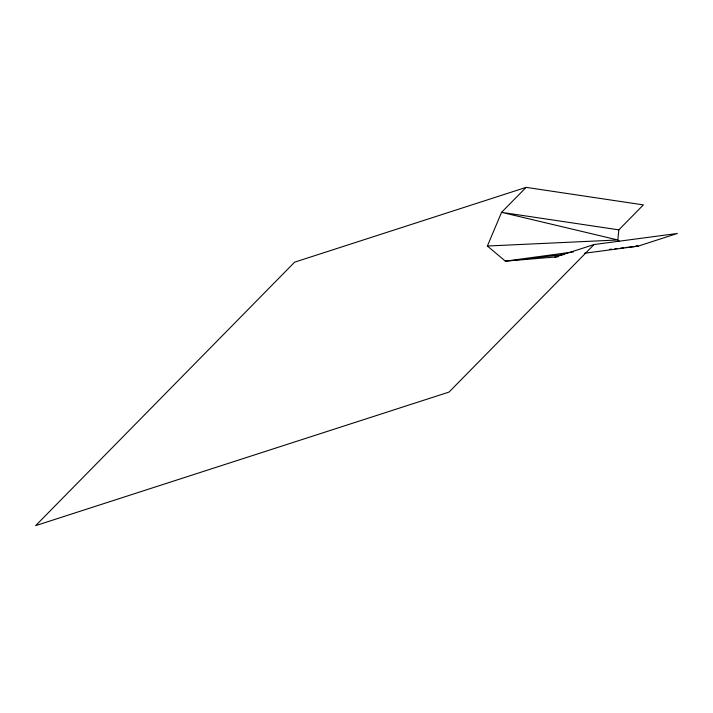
<?xml version="1.0" encoding="UTF-8"?>
<svg xmlns="http://www.w3.org/2000/svg" width="713" height="713" viewBox="0 0 713 713"><rect width="100%" height="100%" fill="white"/><g stroke="black" fill="none" stroke-linecap="round" stroke-linejoin="round"><path stroke-width="1.07" d="M584.473 253.267L638.171 246.128L677.35 233.472L594.054 244.541L449.021 392.079L35.65 525.633L294.638 262.161L526.123 187.367L643.384 204.889L618.839 229.862L617.832 239.969L619.339 241.244M558.163 256.76L505.357 261.145L487.38 246.021L501.578 212.34L526.123 187.367M554.874 257.197L594.054 244.541M573.395 251.912L505.357 261.145L564.019 254.514M609.401 249.381L611.611 249.131M614.927 248.757L617.146 248.507M620.462 248.133L623.786 247.759M625.996 247.509L638.171 246.128L635.978 245.967M487.38 246.021L617.832 239.969L501.578 212.34L618.839 229.862"/></g></svg>
